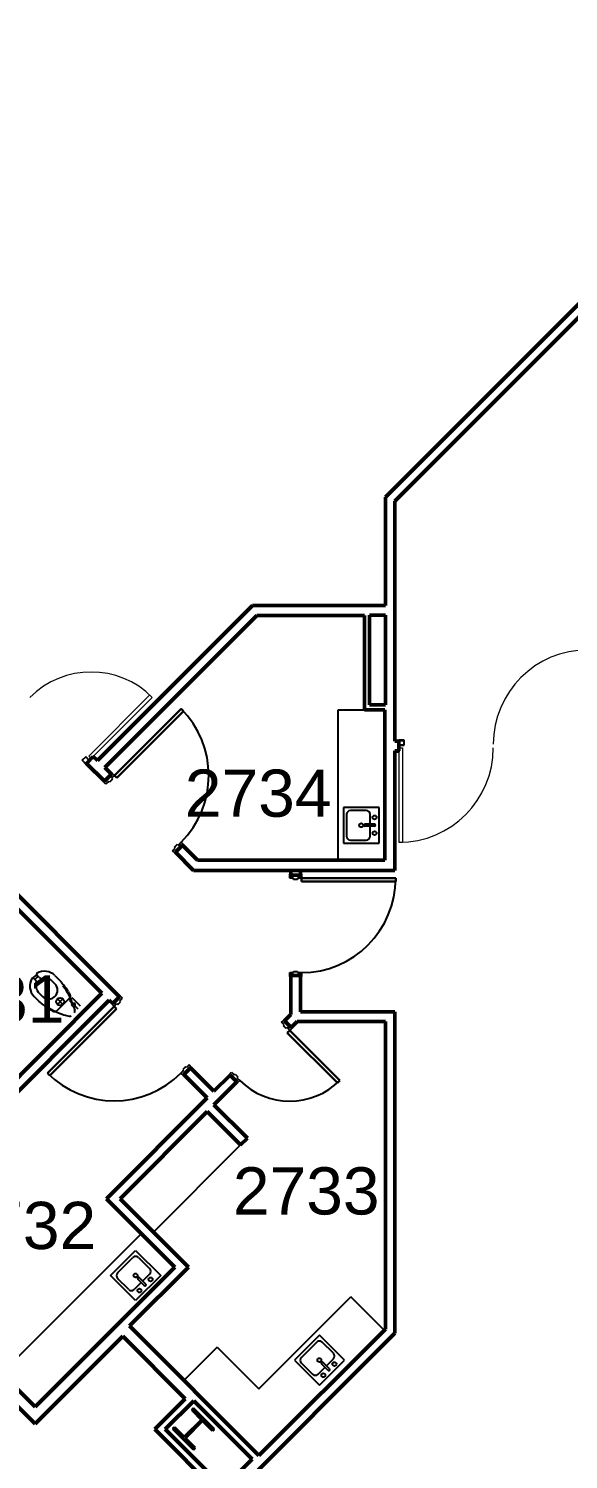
# Model space of a CAD drawing. Header units: inches. Extents: x -1132 to 5570, y -1986 to 4304.
# Drawn here: x 829 to 1104, y 3141 to 3868 of the extents above; entities that cross this region are included whole.
import ezdxf

# ---------------------------------------------------------------- set-up
doc = ezdxf.new("R2010")
doc.units = ezdxf.units.IN
doc.header["$LTSCALE"] = 96
doc.header["$MEASUREMENT"] = 0
for name, color, linetype in [('A-ANNO-ROOM', 4, 'CONTINUOUS'), ('A-COLS', 5, 'CONTINUOUS'), ('A-DOOR', 2, 'CONTINUOUS'), ('A-FLOR-CASE', 3, 'CONTINUOUS'), ('A-FLOR-PFIX', 2, 'CONTINUOUS'), ('A-WALL-FULL', 6, 'CONTINUOUS')]:
    doc.layers.add(name, color=color, linetype=linetype)
doc.styles.add('ARIAL', font='arial.ttf')

msp = doc.modelspace()

# ---------------------------------------------------------------- linework, layer by layer
at = {"layer": 'A-COLS', "lineweight": 15}
for p, q in [((912.96, 3167.13), (912.19, 3166.36)), ((912.19, 3166.36), (912.46, 3166.08)), ((923.92, 3156.17), (912.96, 3167.13)), ((903.28, 3157.45), (902.51, 3156.68)), ((902.51, 3156.68), (913.47, 3145.72)), ((903.55, 3157.17), (903.28, 3157.45)), ((917.43, 3161.12), (908.52, 3152.21)), ((909, 3151.73), (917.91, 3160.64)), ((916.86, 3161.69), (917.53, 3162.36)), ((919.17, 3159.39), (919.83, 3160.06)), ((923.15, 3155.4), (923.92, 3156.17)), ((907.28, 3152.11), (907.94, 3152.77)), ((909.58, 3149.8), (910.25, 3150.48)), ((922.87, 3155.68), (923.15, 3155.4)), ((913.47, 3145.72), (914.24, 3146.49)), ((914.24, 3146.49), (913.96, 3146.77))]:
    msp.add_line(p, q, dxfattribs=at)
at = {"layer": 'A-COLS', "lineweight": 40}
for p, q in [((913.14, 3166.75), (912.48, 3166.08)), ((912.48, 3166.08), (917.46, 3161.09)), ((923.54, 3156.35), (913.14, 3166.75)), ((903.55, 3157.16), (902.89, 3156.49)), ((902.89, 3156.49), (913.28, 3146.1)), ((908.54, 3152.17), (903.55, 3157.16)), ((917.46, 3161.09), (908.54, 3152.17)), ((908.96, 3151.75), (917.88, 3160.68)), ((917.88, 3160.68), (922.87, 3155.69)), ((922.87, 3155.69), (923.54, 3156.35)), ((913.95, 3146.77), (908.96, 3151.75)), ((913.28, 3146.1), (913.95, 3146.77))]:
    msp.add_line(p, q, dxfattribs=at)
at = {"layer": 'A-DOOR', "lineweight": 20}
for p, q in [((859.94, 3498.37), (891.03, 3529.46)), ((861.18, 3497.13), (892.29, 3528.25)), ((892.25, 3528.2), (891.01, 3529.44)), ((861.18, 3497.13), (859.94, 3498.37)), ((1017.7, 3502.58), (1017.7, 3454.58)), ((1017.7, 3502.58), (1019.45, 3502.58)), ((1019.45, 3502.58), (1019.45, 3454.61)), ((1017.7, 3454.64), (1019.45, 3454.64))]:
    msp.add_line(p, q, dxfattribs=at)
at = {"layer": 'A-DOOR', "lineweight": 30}
for p, q in [((872.98, 3488.52), (906.92, 3522.46)), ((908.16, 3521.22), (874.22, 3487.28)), ((906.92, 3522.46), (908.16, 3521.22)), ((874.22, 3487.28), (872.98, 3488.52)), ((968.08, 3434.59), (968.08, 3436.34)), ((968.08, 3436.34), (1016.08, 3436.34)), ((1016.08, 3434.59), (968.08, 3434.59)), ((1016.08, 3436.34), (1016.08, 3434.59)), ((872.91, 3371.21), (838.97, 3337.27)), ((840.2, 3336.03), (874.15, 3369.97)), ((874.15, 3369.97), (872.91, 3371.21)), ((960.94, 3357.77), (962.18, 3359.01)), ((986.4, 3332.32), (960.94, 3357.77)), ((962.18, 3359.01), (987.64, 3333.55)), ((838.97, 3337.27), (840.2, 3336.03)), ((987.64, 3333.55), (986.4, 3332.32))]:
    msp.add_line(p, q, dxfattribs=at)
at = {"layer": 'A-DOOR'}
for p, q in [((1017.64, 3506.45), (1017.64, 3505.95)), ((1020.33, 3506.45), (1017.64, 3506.45)), ((1017.64, 3505.95), (1017.7, 3505.95)), ((1017.7, 3505.95), (1017.7, 3506.39)), ((1017.7, 3506.39), (1020.27, 3506.39)), ((1020.27, 3506.39), (1020.27, 3503.95)), ((1020.33, 3503.89), (1020.33, 3506.45)), ((858.4, 3498.06), (856.58, 3496.25)), ((856.67, 3496.25), (858.4, 3497.97)), ((860.25, 3496.21), (858.4, 3498.06)), ((858.4, 3497.97), (860.25, 3496.12)), ((862.59, 3498.55), (860.25, 3496.21)), ((860.25, 3496.12), (862.59, 3498.46)), ((863.65, 3497.49), (862.59, 3498.55)), ((862.59, 3498.46), (863.57, 3497.49)), ((1016.27, 3501.08), (1016.2, 3501.08)), ((1016.2, 3501.08), (1016.2, 3500.58)), ((1016.2, 3500.58), (1017.7, 3500.58)), ((1016.27, 3500.64), (1016.27, 3501.08)), ((1017.64, 3500.64), (1016.27, 3500.64)), ((1020.27, 3503.95), (1017.64, 3503.95)), ((1017.64, 3503.95), (1017.64, 3500.64)), ((1017.7, 3500.58), (1017.7, 3503.89)), ((1017.7, 3503.89), (1020.33, 3503.89)), ((856.58, 3496.25), (858.48, 3494.35)), ((858.48, 3494.44), (856.67, 3496.25)), ((863.57, 3497.49), (863.26, 3497.18)), ((863.26, 3497.18), (863.3, 3497.13)), ((863.3, 3497.13), (863.65, 3497.49)), ((867.23, 3485.6), (867.59, 3485.95)), ((868.65, 3484.19), (867.23, 3485.6)), ((867.59, 3485.95), (867.94, 3485.6)), ((867.94, 3485.6), (871.57, 3489.22)), ((870.02, 3485.56), (868.65, 3484.19)), ((870.46, 3485.12), (870.02, 3485.56)), ((872.05, 3486.71), (870.46, 3485.12)), ((871.21, 3489.58), (871.57, 3489.93)), ((871.57, 3489.22), (871.21, 3489.58)), ((871.57, 3489.93), (872.98, 3488.52)), ((872.98, 3488.52), (871.61, 3487.15)), ((871.61, 3487.15), (872.05, 3486.71)), ((905.55, 3453.2), (906.92, 3454.58)), ((906.92, 3454.58), (908.34, 3453.16)), ((902.59, 3450.24), (903.96, 3451.61)), ((904, 3448.83), (902.59, 3450.24)), ((903.52, 3452.06), (905.11, 3453.65)), ((903.96, 3451.61), (903.52, 3452.06)), ((907.63, 3453.16), (904, 3449.54)), ((904, 3449.54), (904.36, 3449.18)), ((904.36, 3449.18), (904, 3448.83)), ((905.11, 3453.65), (905.55, 3453.2)), ((907.98, 3452.81), (907.63, 3453.16)), ((908.34, 3453.16), (907.98, 3452.81)), ((962.2, 3436.34), (962.2, 3438.34)), ((962.2, 3438.34), (962.7, 3438.34)), ((964.14, 3436.34), (962.2, 3436.34)), ((962.7, 3438.34), (962.7, 3437.84)), ((962.7, 3437.84), (967.58, 3437.84)), ((964.14, 3435.73), (964.14, 3436.34)), ((966.14, 3435.73), (964.14, 3435.73)), ((966.14, 3436.34), (966.14, 3435.73)), ((968.08, 3436.34), (966.14, 3436.34)), ((967.58, 3438.34), (968.08, 3438.34)), ((967.58, 3437.84), (967.58, 3438.34)), ((968.08, 3438.34), (968.08, 3436.34)), ((964.14, 3388.97), (966.14, 3388.97)), ((964.14, 3388.34), (964.14, 3388.97)), ((966.14, 3388.97), (966.14, 3388.34)), ((962.2, 3388.34), (964.14, 3388.34)), ((962.2, 3386.34), (962.2, 3388.34)), ((962.7, 3386.34), (962.2, 3386.34)), ((962.7, 3386.84), (962.7, 3386.34)), ((967.58, 3386.84), (962.7, 3386.84)), ((966.14, 3388.34), (968.08, 3388.34)), ((967.58, 3386.34), (967.58, 3386.84)), ((968.08, 3386.34), (967.58, 3386.34)), ((968.08, 3388.34), (968.08, 3386.34)), ((875.65, 3376.07), (872.2, 3372.62)), ((875.65, 3376.78), (875.29, 3376.42)), ((875.29, 3376.42), (875.65, 3376.07)), ((877.06, 3375.36), (875.65, 3376.78)), ((875.69, 3373.99), (877.06, 3375.36)), ((871.85, 3372.98), (871.49, 3372.62)), ((871.49, 3372.62), (872.91, 3371.21)), ((872.2, 3372.62), (871.85, 3372.98)), ((872.91, 3371.21), (874.28, 3372.58)), ((874.28, 3372.58), (874.72, 3372.14)), ((874.72, 3372.14), (876.13, 3373.56)), ((876.13, 3373.56), (875.69, 3373.99)), ((958.03, 3363.16), (959.44, 3364.58)), ((959.4, 3361.79), (958.03, 3363.16)), ((958.96, 3361.36), (959.4, 3361.79)), ((960.37, 3359.94), (958.96, 3361.36)), ((959.44, 3364.58), (959.79, 3364.23)), ((959.79, 3364.23), (959.44, 3363.87)), ((959.44, 3363.87), (962.89, 3360.42)), ((960.81, 3360.38), (960.37, 3359.94)), ((962.18, 3359.01), (960.81, 3360.38)), ((963.59, 3360.42), (962.18, 3359.01)), ((962.89, 3360.42), (963.24, 3360.78)), ((963.24, 3360.78), (963.59, 3360.42)), ((908.22, 3338.64), (906.85, 3337.27)), ((909.19, 3340.49), (907.78, 3339.08)), ((907.78, 3339.08), (908.22, 3338.64)), ((908.26, 3336.56), (911.71, 3340.01)), ((909.63, 3340.05), (909.19, 3340.49)), ((911, 3341.42), (909.63, 3340.05)), ((912.42, 3340.01), (911, 3341.42)), ((911.71, 3340.01), (912.06, 3339.65)), ((912.06, 3339.65), (912.42, 3340.01)), ((906.85, 3337.27), (908.26, 3335.85)), ((908.62, 3336.21), (908.26, 3336.56)), ((908.26, 3335.85), (908.62, 3336.21)), ((931.16, 3336.29), (932.57, 3337.71)), ((931.51, 3335.94), (931.16, 3336.29)), ((931.86, 3336.29), (931.51, 3335.94)), ((935.31, 3332.85), (931.86, 3336.29)), ((932.57, 3337.71), (933.94, 3336.34)), ((933.94, 3336.34), (934.38, 3336.78)), ((934.38, 3336.78), (935.8, 3335.37)), ((934.96, 3332.49), (935.31, 3332.85)), ((935.31, 3332.14), (934.96, 3332.49)), ((936.72, 3333.55), (935.31, 3332.14)), ((935.8, 3335.37), (935.35, 3334.92)), ((935.35, 3334.92), (936.72, 3333.55))]:
    msp.add_line(p, q, dxfattribs=at)
at = {"layer": 'A-DOOR', "lineweight": 9}
for centre, radius, start, end in [((1113.7, 3504.39), 48, 90, 180), ((861.18, 3497.13), 44, 45, 135), ((872.98, 3488.52), 48, 315, 45), ((1017.7, 3502.58), 48, 270, 0), ((968.08, 3436.34), 48, 270, 0), ((872.91, 3371.21), 48, 225, 315), ((962.18, 3359.01), 36, 225, 315)]:
    msp.add_arc(centre, radius, start, end, dxfattribs=at)
at = {"layer": 'A-DOOR'}
for centre, radius, start, end in [((872.98, 3488.52), 48, 315, 45), ((968.08, 3436.34), 48, 270, 0), ((872.91, 3371.21), 48, 225, 315), ((962.18, 3359.01), 36, 225, 315)]:
    msp.add_arc(centre, radius, start, end, dxfattribs=at)
at = {"layer": 'A-FLOR-CASE'}
for p, q in [((986.83, 3521.95), (1000.19, 3521.95)), ((986.83, 3445.45), (986.83, 3521.95)), ((892.88, 3256.48), (937.17, 3300.76)), ((886.78, 3255.68), (815.82, 3184.72)), ((946.53, 3176.84), (993.2, 3223.51)), ((1009.64, 3207.07), (993.2, 3223.51)), ((925.32, 3198.05), (908.88, 3181.61)), ((925.32, 3198.05), (946.53, 3176.84))]:
    msp.add_line(p, q, dxfattribs=at)
at = {"layer": 'A-FLOR-PFIX'}
for p, q in [((1007.58, 3472.22), (989.58, 3472.22)), ((989.58, 3472.22), (989.58, 3454.22)), ((991.08, 3468.72), (991.08, 3457.72)), ((1001.08, 3470.72), (993.08, 3470.72)), ((1003.08, 3463.72), (1003.08, 3468.72)), ((1007.58, 3454.22), (1007.58, 3472.22)), ((1005.33, 3463.72), (1000.58, 3463.72)), ((1005.33, 3462.72), (1000.58, 3462.72)), ((1003.08, 3457.72), (1003.08, 3462.72)), ((989.58, 3454.22), (1007.58, 3454.22)), ((993.08, 3455.72), (1001.08, 3455.72)), ((832.09, 3385.31), (833.15, 3384.25)), ((834.76, 3385.86), (833.7, 3386.92)), ((842.77, 3382.61), (840.65, 3384.73)), ((842.77, 3386.85), (845.41, 3384.21)), ((834.8, 3373.61), (832.16, 3376.25)), ((834.28, 3378.37), (836.4, 3376.25)), ((850.13, 3375.33), (843.68, 3368.88)), ((846.83, 3372.18), (844.01, 3375.01)), ((844.01, 3372.18), (846.83, 3375.01)), ((850.19, 3374.12), (850.29, 3374.22)), ((850.19, 3374.12), (851.61, 3372.71)), ((850.29, 3374.22), (850.55, 3374.48)), ((850.55, 3374.48), (850.72, 3374.65)), ((850.72, 3374.65), (851.08, 3375.02)), ((851.08, 3375.02), (851.4, 3375.33)), ((851.4, 3375.33), (851.61, 3375.54)), ((855.85, 3371.29), (851.61, 3375.54)), ((847.28, 3366.97), (849.97, 3366.16)), ((851.61, 3372.71), (851.08, 3372.18)), ((851.28, 3371.97), (851.08, 3372.18)), ((851.43, 3371.83), (851.28, 3371.97)), ((851.6, 3371.66), (851.43, 3371.83)), ((851.97, 3371.29), (851.6, 3371.66)), ((852.28, 3370.97), (851.97, 3371.29)), ((852.04, 3371.73), (852.85, 3369.04)), ((852.4, 3370.86), (852.28, 3370.97)), ((852.49, 3370.77), (852.4, 3370.86)), ((852.49, 3370.77), (853.02, 3371.3)), ((853.02, 3371.3), (854.44, 3369.88)), ((871.08, 3234.37), (883.81, 3247.1)), ((874.62, 3235.78), (882.4, 3243.56)), ((883.81, 3247.1), (896.54, 3234.37)), ((885.23, 3243.56), (890.88, 3237.9)), ((883.81, 3221.64), (871.08, 3234.37)), ((880.28, 3227.3), (874.62, 3232.96)), ((886.64, 3230.83), (883.1, 3227.3)), ((896.54, 3234.37), (883.81, 3221.64)), ((888.23, 3229.24), (884.87, 3232.6)), ((888.94, 3229.95), (885.58, 3233.31)), ((890.88, 3235.08), (887.35, 3231.54)), ((977.29, 3204.06), (964.57, 3191.34)), ((975.88, 3200.53), (968.1, 3192.75)), ((990.02, 3191.34), (977.29, 3204.06)), ((984.36, 3194.87), (978.71, 3200.53)), ((964.57, 3191.34), (977.29, 3178.61)), ((968.1, 3189.92), (973.76, 3184.27)), ((976.59, 3184.27), (980.12, 3187.8)), ((977.29, 3178.61), (990.02, 3191.34)), ((981.71, 3186.21), (978.35, 3189.57)), ((982.42, 3186.92), (979.06, 3190.28)), ((980.83, 3188.51), (984.36, 3192.04))]:
    msp.add_line(p, q, dxfattribs=at)
for centre, radius in [((998.49, 3463.22), 1), ((1005.33, 3467.22), 1), ((1005.33, 3459.22), 1), ((845.42, 3373.59), 2), ((883.75, 3234.43), 1), ((891.41, 3232.42), 1), ((885.76, 3226.77), 1), ((977.23, 3191.4), 1), ((984.89, 3189.39), 1), ((979.24, 3183.74), 1)]:
    msp.add_circle(centre, radius, dxfattribs=at)
for centre, radius, start, end in [((993.08, 3468.72), 2, 90, 180), ((1001.08, 3468.72), 2, 0, 90), ((1000.58, 3463.22), 0.5, 90, 270), ((1005.33, 3463.22), 0.5, 270, 90), ((993.08, 3457.72), 2, 180, 270), ((1001.08, 3457.72), 2, 270, 0), ((837.46, 3381.55), 7.5, 45, 120.11206), ((837.46, 3381.55), 7.5, 149.88794, 225), ((831.53, 3384.76), 0.787, 45, 135), ((837.46, 3381.55), 7, 124.59985, 145.40015), ((837.91, 3381.1), 6.45, 124.81608, 145.18392), ((831.88, 3382.98), 1.79, 336.77631, 45), ((836.79, 3380.88), 3.55, 156.77631, 225), ((834.26, 3387.48), 0.787, 135, 225), ((836.03, 3387.13), 1.79, 225, 293.22369), ((839.59, 3379.43), 4.5, 225, 45), ((838.14, 3382.22), 3.55, 45, 113.22369), ((1049.24, 3545.85), 260.14, 218.41387, 219.05646), ((824, 3363.3), 29.29, 16.73584, 38.73516), ((824, 3363.3), 29.79, 31.17373, 38.73516), ((673.17, 3169.78), 260.14, 50.94354, 51.58613), ((855.71, 3395.02), 29.79, 231.26484, 238.82627), ((855.71, 3395.02), 29.29, 231.26484, 253.26416), ((851.89, 3368.76), 1, 315, 16.73584), ((850.26, 3367.12), 1, 253.26416, 315), ((883.81, 3242.15), 2, 45, 135), ((889.47, 3236.49), 2, 315, 45), ((876.03, 3234.37), 2, 135, 225), ((885.23, 3232.96), 0.5, 45, 225), ((888.58, 3229.6), 0.5, 225, 45), ((881.69, 3228.71), 2, 225, 315), ((977.29, 3199.11), 2, 45, 135), ((969.52, 3191.34), 2, 135, 225), ((982.95, 3193.46), 2, 315, 45), ((978.71, 3189.92), 0.5, 45, 225), ((982.07, 3186.56), 0.5, 225, 45), ((975.17, 3185.68), 2, 225, 315)]:
    msp.add_arc(centre, radius, start, end, dxfattribs=at)
for points in [[(849.48, 3378.72), (849.65, 3378.45), (849.96, 3377.91), (850.26, 3377.36), (850.4, 3377.09)], [(841.93, 3368.61), (841.65, 3368.76), (841.11, 3369.05), (840.56, 3369.37), (840.3, 3369.53)], [(852.75, 3372.71), (852.66, 3372.71), (852.57, 3372.71), (852.48, 3372.71)], [(853.02, 3372.71), (852.93, 3372.71), (852.84, 3372.71), (852.75, 3372.71)], [(853.02, 3372.47), (853.02, 3372.55), (853.02, 3372.63), (853.02, 3372.71)], [(853.02, 3372.24), (853.02, 3372.32), (853.02, 3372.39), (853.02, 3372.47)]]:
    msp.add_open_spline(points, degree=3, dxfattribs=at)
for points, knots in [([(850.4, 3377.09), (850.46, 3376.98), (850.53, 3376.8), (850.57, 3376.55), (850.58, 3376.36), (850.56, 3376.17), (850.51, 3375.92), (850.38, 3375.63), (850.22, 3375.42), (850.13, 3375.33)], [0, 0, 0, 0, 0.2, 0.3, 0.4, 0.5, 0.6, 0.8, 1, 1, 1, 1]), ([(843.68, 3368.88), (843.59, 3368.79), (843.44, 3368.67), (843.21, 3368.56), (843.04, 3368.5), (842.89, 3368.46), (842.77, 3368.45), (842.68, 3368.44), (842.58, 3368.44), (842.46, 3368.45), (842.32, 3368.47), (842.14, 3368.52), (842.01, 3368.57), (841.93, 3368.61)], [0, 0, 0, 0, 0.2, 0.3, 0.4, 0.475, 0.55, 0.5875, 0.625, 0.7, 0.775, 0.85, 1, 1, 1, 1]), ([(851.66, 3372.71), (851.65, 3372.71), (851.64, 3372.71), (851.61, 3372.71), (851.61, 3372.71), (851.61, 3372.71)], [0.8571431, 0.8571431, 0.8571431, 0.8571431, 0.8928571, 0.9285714, 1, 1, 1, 1]), ([(852, 3372.71), (851.98, 3372.71), (851.94, 3372.71), (851.89, 3372.71), (851.84, 3372.71), (851.8, 3372.71), (851.76, 3372.71), (851.72, 3372.71), (851.68, 3372.71), (851.67, 3372.71), (851.66, 3372.71)], [0.5714286, 0.5714286, 0.5714286, 0.5714286, 0.6071429, 0.6428571, 0.6785714, 0.7142857, 0.75, 0.7857143, 0.8214286, 0.8571429, 0.8571429, 0.8571429, 0.8571429]), ([(852.23, 3372.71), (852.21, 3372.71), (852.17, 3372.71), (852.11, 3372.71), (852.05, 3372.71), (852.01, 3372.71), (852, 3372.71)], [0.4285715, 0.4285715, 0.4285715, 0.4285715, 0.4642857, 0.5, 0.5357143, 0.5714286, 0.5714286, 0.5714286, 0.5714286]), ([(852.48, 3372.71), (852.44, 3372.71), (852.38, 3372.71), (852.29, 3372.71), (852.25, 3372.71), (852.23, 3372.71)], [0.2857144, 0.2857144, 0.2857144, 0.2857144, 0.3571429, 0.3928571, 0.4285714, 0.4285714, 0.4285714, 0.4285714]), ([(853.02, 3372.01), (853.02, 3372.05), (853.02, 3372.12), (853.02, 3372.2), (853.02, 3372.24)], [0.625, 0.625, 0.625, 0.625, 0.6875, 0.75, 0.75, 0.75, 0.75]), ([(853.02, 3371.8), (853.02, 3371.82), (853.02, 3371.85), (853.02, 3371.92), (853.02, 3371.97), (853.02, 3372.01)], [0.5, 0.5, 0.5, 0.5, 0.53125, 0.5625, 0.625, 0.625, 0.625, 0.625]), ([(853.02, 3371.61), (853.02, 3371.62), (853.02, 3371.65), (853.02, 3371.7), (853.02, 3371.75), (853.02, 3371.78), (853.02, 3371.8)], [0.3750001, 0.3750001, 0.3750001, 0.3750001, 0.40625, 0.4375, 0.46875, 0.4999999, 0.4999999, 0.4999999, 0.4999999]), ([(853.02, 3371.45), (853.02, 3371.46), (853.02, 3371.48), (853.02, 3371.52), (853.02, 3371.56), (853.02, 3371.59), (853.02, 3371.61)], [0.25, 0.25, 0.25, 0.25, 0.28125, 0.3125, 0.34375, 0.375, 0.375, 0.375, 0.375]), ([(853.02, 3371.3), (853.02, 3371.3), (853.02, 3371.3), (853.02, 3371.33), (853.02, 3371.37), (853.02, 3371.41), (853.02, 3371.43), (853.02, 3371.45)], [0, 0, 0, 0, 0.0625, 0.125, 0.1875, 0.21875, 0.25, 0.25, 0.25, 0.25])]:
    msp.add_open_spline(points, degree=3, knots=knots, dxfattribs=at)
at = {"layer": 'A-WALL-FULL', "lineweight": 50}
for p, q in [((1015.7, 3628.02), (1261.08, 3873.4)), ((1171.22, 3790.43), (1010.83, 3630.04)), ((1010.83, 3630.04), (1010.83, 3574.95)), ((1015.7, 3505.95), (1015.7, 3628.02)), ((943.24, 3574.95), (864.36, 3496.07)), ((1010.83, 3574.95), (943.24, 3574.95)), ((868.16, 3492.63), (945.36, 3569.83)), ((945.36, 3569.83), (1000.19, 3569.83)), ((1000.19, 3521.95), (1000.19, 3569.83)), ((1002.69, 3524.45), (1002.69, 3570.08)), ((1010.83, 3570.08), (1002.69, 3570.08)), ((1010.83, 3570.08), (1010.83, 3524.45)), ((1010.58, 3521.95), (1000.19, 3521.95)), ((1010.83, 3524.45), (1002.69, 3524.45)), ((1010.58, 3521.95), (1010.58, 3445.45)), ((1017.64, 3505.95), (1015.7, 3505.95)), ((1017.64, 3501.08), (1017.64, 3505.95)), ((862.28, 3498.15), (858.84, 3494.7)), ((864.36, 3496.07), (862.28, 3498.15)), ((1015.7, 3440.33), (1015.7, 3501.08)), ((1017.64, 3501.08), (1015.7, 3501.08)), ((858.84, 3494.7), (867.94, 3485.6)), ((871.57, 3489.22), (868.16, 3492.63)), ((867.94, 3485.6), (871.57, 3489.22)), ((907.63, 3453.16), (904, 3449.54)), ((904, 3449.54), (913.21, 3440.33)), ((915.34, 3445.45), (907.63, 3453.16)), ((875.65, 3376.07), (810.77, 3440.95)), ((913.21, 3440.33), (1015.7, 3440.33)), ((1010.58, 3445.45), (915.34, 3445.45)), ((962.7, 3440.33), (962.7, 3437.84)), ((967.58, 3437.84), (967.58, 3440.33)), ((810.77, 3433.7), (866.63, 3377.84)), ((962.7, 3437.84), (967.58, 3437.84)), ((962.7, 3386.84), (962.7, 3367.13)), ((967.58, 3386.84), (962.7, 3386.84)), ((967.58, 3368.34), (967.58, 3386.84)), ((748.28, 3252.24), (870.43, 3374.39)), ((807.15, 3318.35), (866.63, 3377.84)), ((870.43, 3374.39), (872.2, 3372.62)), ((872.2, 3372.62), (875.65, 3376.07)), ((962.7, 3367.13), (959.44, 3363.87)), ((1015.7, 3368.34), (967.58, 3368.34)), ((1015.7, 3205.17), (1015.7, 3368.34)), ((959.44, 3363.87), (962.89, 3360.42)), ((962.89, 3360.42), (965.93, 3363.47)), ((965.93, 3363.47), (1010.83, 3363.47)), ((1010.83, 3363.47), (1010.83, 3207.19)), ((911.71, 3340.01), (908.26, 3336.56)), ((911.71, 3340.01), (923.64, 3328.07)), ((908.26, 3336.56), (920.2, 3324.63)), ((931.86, 3336.29), (923.64, 3328.07)), ((923.64, 3321.18), (935.31, 3332.85)), ((935.31, 3332.85), (931.86, 3336.29)), ((920.2, 3324.63), (869.02, 3273.45)), ((875.91, 3273.45), (920.2, 3317.73)), ((920.2, 3317.73), (937.17, 3300.76)), ((940.61, 3304.21), (923.64, 3321.18)), ((680.84, 3311.01), (832.78, 3159.07)), ((937.17, 3300.76), (940.61, 3304.21)), ((869.02, 3273.45), (903.75, 3238.71)), ((910.65, 3238.71), (875.91, 3273.45)), ((832.78, 3167.74), (748.28, 3252.24)), ((903.75, 3238.71), (832.78, 3167.74)), ((880.69, 3208.75), (910.65, 3238.71)), ((946.53, 3142.9), (880.69, 3208.75)), ((1010.83, 3207.19), (946.53, 3142.9)), ((832.78, 3159.07), (877.24, 3203.53)), ((856.11, 3045.58), (1015.7, 3205.17)), ((877.24, 3203.53), (909.06, 3171.71)), ((909.06, 3171.71), (893.59, 3156.25)), ((898.89, 3156.25), (913.39, 3170.74)), ((913.39, 3170.74), (943, 3141.13)), ((893.59, 3156.25), (925.85, 3123.98)), ((928.5, 3126.64), (898.89, 3156.25)), ((928.5, 3126.64), (943, 3141.13))]:
    msp.add_line(p, q, dxfattribs=at)

# ---------------------------------------------------------------- texts
at = {"layer": 'A-ANNO-ROOM', "style": 'ARIAL'}
for s, p in [('2734', (908.83, 3467.55)), ('2731', (773.01, 3362.9)), ('2733', (933.26, 3265.41)), ('2732', (789.17, 3247.86))]:
    msp.add_text(s, height=24, dxfattribs=at).set_placement(p)

doc.saveas('drawing.dxf')
